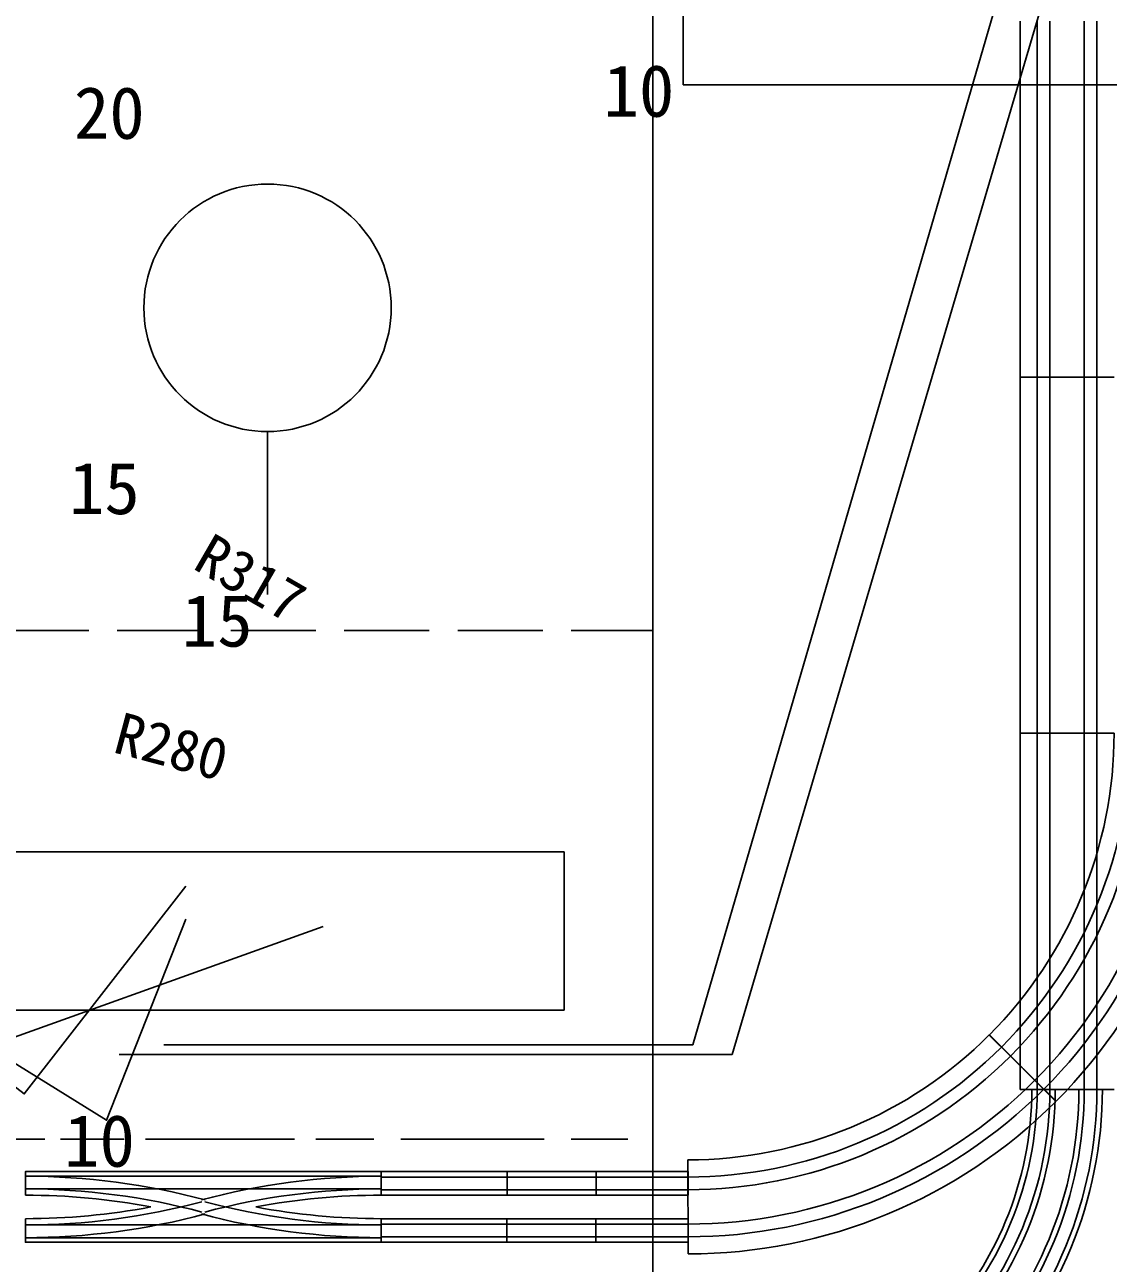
# Model space of a CAD drawing. Units: millimetres, scale not verified. Extents: x -9453 to 9743, y -8805 to 2983.
# Drawn here: x 737.6 to 1119.5, y -51.2 to 385.1 of the extents above; entities that cross this region are included whole.
import ezdxf
from ezdxf.enums import TextEntityAlignment as Align

# ---------------------------------------------------------------- set-up
doc = ezdxf.new("R2010")
doc.units = ezdxf.units.MM
doc.header["$LTSCALE"] = 10
for name, pattern in [('DASHED2', [3, 2, -1]), ('DASHED3', [4, 3, -1]), ('DOUBLE_CHAIN1', [8.8, 5, -1, 0.6, -0.6, 0.6, -1])]:
    doc.linetypes.add(name, pattern=pattern)
for name, color, linetype in [('0-0_線路', 7, 'Continuous'), ('0-1', 7, 'Continuous'), ('0-2', 4, 'Continuous'), ('0-4_ジオラマ', 4, 'Continuous'), ('0-7', 7, 'Continuous'), ('0-8_教室', 3, 'DOUBLE_CHAIN1')]:
    doc.layers.add(name, color=color, linetype=linetype)
doc.styles.add('ＭＳ ゴシック', font='')
doc.styles.get('ＭＳ ゴシック').set_extended_font_data('MS Gothic')

msp = doc.modelspace()

# ---------------------------------------------------------------- linework, layer by layer
at = {"layer": '0-0_線路', "color": 3}
for p, q in [((1088.44, 386.35), (1088.44, 260.91)), ((1088.44, 260.91), (1088.44, 135.47)), ((1088.44, 135.47), (1088.44, 10.03))]:
    msp.add_line(p, q, dxfattribs=at)
at = {"layer": '0-0_線路', "color": 2}
for p, q in [((1094.49, 260.91), (1094.49, 386.35)), ((1098.97, 260.91), (1098.97, 386.35)), ((1111.06, 260.91), (1111.06, 386.35)), ((1115.54, 260.91), (1115.54, 386.35)), ((1094.49, 135.47), (1094.49, 260.91)), ((1098.97, 135.47), (1098.97, 260.91)), ((1111.06, 135.47), (1111.06, 260.91)), ((1115.54, 135.47), (1115.54, 260.91)), ((1094.49, 10.03), (1094.49, 135.47)), ((1098.97, 10.03), (1098.97, 135.47)), ((1111.06, 10.03), (1111.06, 135.47)), ((1115.54, 10.03), (1115.54, 135.47)), ((737.84, -20.54), (800.56, -20.54)), ((863.28, -20.54), (800.56, -20.54)), ((863.28, -20.85), (907.63, -20.85)), ((907.63, -20.85), (938.99, -20.85)), ((971.47, -20.85), (938.99, -20.85)), ((737.84, -25.02), (800.56, -25.02)), ((863.28, -25.02), (800.56, -25.02)), ((863.28, -25.33), (907.63, -25.33)), ((907.63, -25.33), (938.99, -25.33)), ((971.47, -25.33), (938.99, -25.33)), ((737.84, -37.73), (800.56, -37.73)), ((863.28, -37.73), (800.56, -37.73)), ((863.23, -37.42), (907.59, -37.42)), ((907.59, -37.42), (938.95, -37.42)), ((971.43, -37.42), (938.95, -37.42)), ((737.84, -42.21), (800.56, -42.21)), ((863.28, -42.21), (800.56, -42.21)), ((863.23, -41.9), (907.59, -41.9)), ((907.59, -41.9), (938.95, -41.9)), ((971.43, -41.9), (938.95, -41.9))]:
    msp.add_line(p, q, dxfattribs=at)
at = {"layer": '0-0_線路'}
for p, q in [((1121.59, 260.91), (1088.44, 260.91)), ((1121.59, 260.91), (1088.44, 260.91)), ((1121.59, 135.47), (1088.44, 135.47)), ((1121.59, 135.47), (1088.44, 135.47)), ((1077.57, 29.19), (1101.11, 5.85)), ((1077.61, 29.23), (1101.05, 5.78)), ((1121.59, 10.03), (1088.44, 10.03)), ((971.33, -14.8), (971.47, -47.95)), ((863.28, -18.94), (737.84, -18.94)), ((737.84, -18.94), (800.56, -18.94)), ((737.84, -18.94), (737.84, -27.23)), ((737.84, -18.94), (737.84, -25.02)), ((737.84, -18.94), (737.84, -26.66)), ((737.84, -18.94), (737.84, -27.23)), ((737.84, -18.94), (737.84, -26.66)), ((737.84, -18.94), (737.84, -27.23)), ((737.84, -25.02), (737.84, -18.94)), ((737.84, -18.94), (737.84, -27.23)), ((863.28, -18.94), (737.84, -18.94)), ((863.28, -18.94), (800.56, -18.94)), ((800.56, -18.94), (863.28, -18.94)), ((863.28, -18.94), (907.63, -18.94)), ((863.28, -18.94), (863.28, -27.23)), ((863.28, -21.07), (863.28, -25.1)), ((907.63, -18.94), (938.99, -18.94)), ((907.63, -18.94), (907.63, -27.23)), ((907.63, -18.94), (907.63, -27.23)), ((907.63, -27.23), (907.63, -18.94)), ((907.63, -27.23), (907.63, -18.94)), ((907.63, -27.23), (907.63, -18.94)), ((907.63, -27.23), (907.63, -21.07)), ((938.99, -27.23), (938.99, -18.94)), ((938.99, -18.94), (938.99, -27.23)), ((938.99, -21.07), (938.99, -27.23)), ((971.47, -27.23), (971.47, -18.94)), ((971.47, -27.23), (971.47, -18.94)), ((971.47, -27.23), (971.47, -18.94)), ((971.47, -27.23), (971.47, -18.94)), ((863.28, -27.23), (907.63, -27.23)), ((907.63, -27.23), (938.99, -27.23)), ((863.23, -35.52), (907.59, -35.52)), ((863.23, -35.52), (863.23, -43.81)), ((863.23, -37.65), (863.23, -41.68)), ((863.28, -43.81), (863.28, -35.52)), ((863.28, -43.81), (863.28, -35.52)), ((863.28, -43.81), (863.28, -35.52)), ((863.28, -43.81), (863.28, -35.52)), ((863.28, -43.81), (863.28, -36.09)), ((863.28, -43.81), (863.28, -36.09)), ((863.28, -43.81), (863.28, -37.73)), ((863.28, -37.73), (863.28, -43.81)), ((907.59, -35.52), (938.95, -35.52)), ((907.59, -35.52), (907.59, -43.81)), ((907.59, -35.52), (907.59, -43.81)), ((907.59, -43.81), (907.59, -35.52)), ((907.59, -43.81), (907.59, -37.65)), ((938.95, -43.81), (938.95, -35.52)), ((938.95, -35.52), (938.95, -43.81)), ((938.95, -37.65), (938.95, -43.81)), ((863.28, -43.81), (737.84, -43.81)), ((737.84, -43.81), (800.56, -43.81)), ((800.56, -43.81), (737.84, -43.81)), ((737.84, -43.81), (863.28, -43.81)), ((863.28, -43.81), (800.56, -43.81)), ((863.23, -43.81), (907.59, -43.81)), ((907.59, -43.81), (938.95, -43.81))]:
    msp.add_line(p, q, dxfattribs=at)
for points in [[(800.56, -18.94), (737.84, -18.94), (737.84, -27.23)], [(863.28, -18.94), (800.56, -18.94), (863.28, -18.94)], [(800.56, -18.94), (863.28, -18.94), (863.28, -27.23)], [(971.47, -27.23), (938.99, -27.23), (938.99, -18.94)], [(971.47, -27.23), (971.47, -18.94), (938.99, -18.94)], [(800.56, -43.81), (737.84, -43.81), (737.84, -35.52)], [(800.56, -43.81), (863.28, -43.81), (863.28, -35.52)], [(971.43, -43.81), (938.95, -43.81), (938.95, -35.52)], [(971.43, -43.81), (971.43, -35.52), (938.95, -35.52)], [(737.84, -43.81), (800.56, -43.81), (737.84, -43.81)]]:
    msp.add_lwpolyline(points, dxfattribs=at)
at = {"layer": '0-0_線路', "color": 3}
for centre, radius, start, end in [((971.29, 135.47), 150.3, 315.0001, 0), ((971.29, 135.47), 183.46, 315.0462, 0), ((971.33, 135.51), 150.3, 270.0001, 315), ((971.33, 135.51), 183.46, 270.0462, 315)]:
    msp.add_arc(centre, radius, start, end, dxfattribs=at)
at = {"layer": '0-0_線路', "color": 2}
for centre, radius, start, end in [((971.29, 135.47), 156.35, 315, 0), ((971.29, 135.47), 160.83, 315, 0), ((971.29, 135.47), 172.93, 315, 0), ((971.29, 135.47), 177.41, 315, 0), ((971.33, 135.51), 156.35, 270, 315), ((971.33, 135.51), 160.83, 270, 315), ((971.33, 135.51), 172.93, 270, 315), ((971.33, 135.51), 177.41, 270, 315), ((971.29, 10.03), 123.2, 315, 0), ((971.29, 10.03), 127.68, 315, 0), ((971.29, 10.03), 139.78, 315, 0), ((971.29, 10.03), 144.26, 315, 0), ((737.84, -265.45), 244.91, 75, 90), ((863.28, -265.45), 244.91, 90, 105), ((737.84, -265.45), 240.44, 75, 90), ((863.28, -265.45), 240.44, 90, 105), ((737.84, 202.71), 240.44, 270, 285), ((863.28, 202.71), 240.44, 255, 270), ((737.84, 202.71), 244.91, 270, 285), ((863.28, 202.71), 244.91, 255, 270)]:
    msp.add_arc(centre, radius, start, end, dxfattribs=at)
at = {"layer": '0-0_線路'}
for centre, radius, start, end in [((971.29, 10.03), 121.3, 315, 0), ((971.29, 10.03), 129.58, 315, 0), ((971.29, 10.03), 137.87, 315, 0), ((971.29, 10.03), 146.16, 315, 0), ((737.84, -265.45), 238.22, 79.2974, 90), ((863.28, -265.45), 238.22, 90, 100.7026), ((737.84, 202.71), 238.22, 270, 280.7026), ((863.28, 202.71), 238.22, 259.2974, 270)]:
    msp.add_arc(centre, radius, start, end, dxfattribs=at)
at = {"layer": '0-1', "color": 6}
msp.add_line((1171.31, 363.95), (969.71, 363.95), dxfattribs=at)
msp.add_lwpolyline([(1171.31, 722.35), (969.71, 722.35), (969.71, 363.95)], dxfattribs=at)
at = {"layer": '0-7', "color": 5}
for p, q in [((1096.74, 450.01), (973.05, 25.78)), ((1112.42, 447.39), (986.98, 22.29)), ((823.21, 184.32), (823.21, 241.78)), ((986.98, 22.29), (770.95, 22.29)), ((973.05, 25.78), (786.63, 25.78))]:
    msp.add_line(p, q, dxfattribs=at)
at = {"layer": '0-7', "color": 3, "linetype": 'DASHED2'}
msp.add_line((690.23, -7.47), (959.03, -7.47), dxfattribs=at)
at = {"layer": '0-7', "color": 5}
for points in [[(-127.84, 792.67), (696.52, 181.15), (704.36, 17.82), (842.86, 67.47)], [(592.27, 107.18), (766.5, -0.84), (794.37, 70.01)], [(610.86, 106.02), (737.46, 8.45), (794.37, 81.63)]]:
    msp.add_lwpolyline(points, dxfattribs=at)
at = {"layer": '0-7', "color": 3, "linetype": 'DASHED3'}
msp.add_lwpolyline([(690.23, 171.73), (959.03, 171.73), (959.03, -7.47)], dxfattribs=at)
at = {"layer": '0-7', "color": 5}
msp.add_lwpolyline([(703, 37.97), (927.75, 37.97), (927.75, 93.72), (703, 93.72)], close=True, dxfattribs=at)
msp.add_circle((823.21, 285.37), 43.59, dxfattribs=at)
at = {"layer": '0-8_教室'}
for p, q in [((959.03, 1058.77), (959.03, 256.85)), ((959.03, 256.85), (959.03, -545.07)), ((959.03, 256.85), (959.03, -7.47)), ((959.03, -7.47), (959.03, -271.79))]:
    msp.add_line(p, q, dxfattribs=at)
for points in [[(959.03, -271.79), (959.03, 530.13), (1223.35, 530.13)], [(694.72, -7.47), (959.03, -7.47), (959.03, -809.39)]]:
    msp.add_lwpolyline(points, dxfattribs=at)

# ---------------------------------------------------------------- texts
at = {"layer": '0-2', "style": 'ＭＳ ゴシック'}
for s, rotation, p in [('R317', 330, (794.13, 189.97)), ('R280', 345, (767.08, 124.67))]:
    msp.add_text(s, height=14.66, rotation=rotation, dxfattribs=at).set_placement(p, align=Align.BOTTOM_LEFT)
at = {"layer": '0-4_ジオラマ', "style": 'ＭＳ ゴシック'}
for s, p in [('10', (941.64, 347.18)), ('20', (754.97, 339.4)), ('15', (753.24, 207.18)), ('15', (793, 160.51)), ('10', (751.52, -22.7))]:
    msp.add_text(s, height=18.33, dxfattribs=at).set_placement(p, align=Align.BOTTOM_LEFT)

doc.saveas('drawing.dxf')
